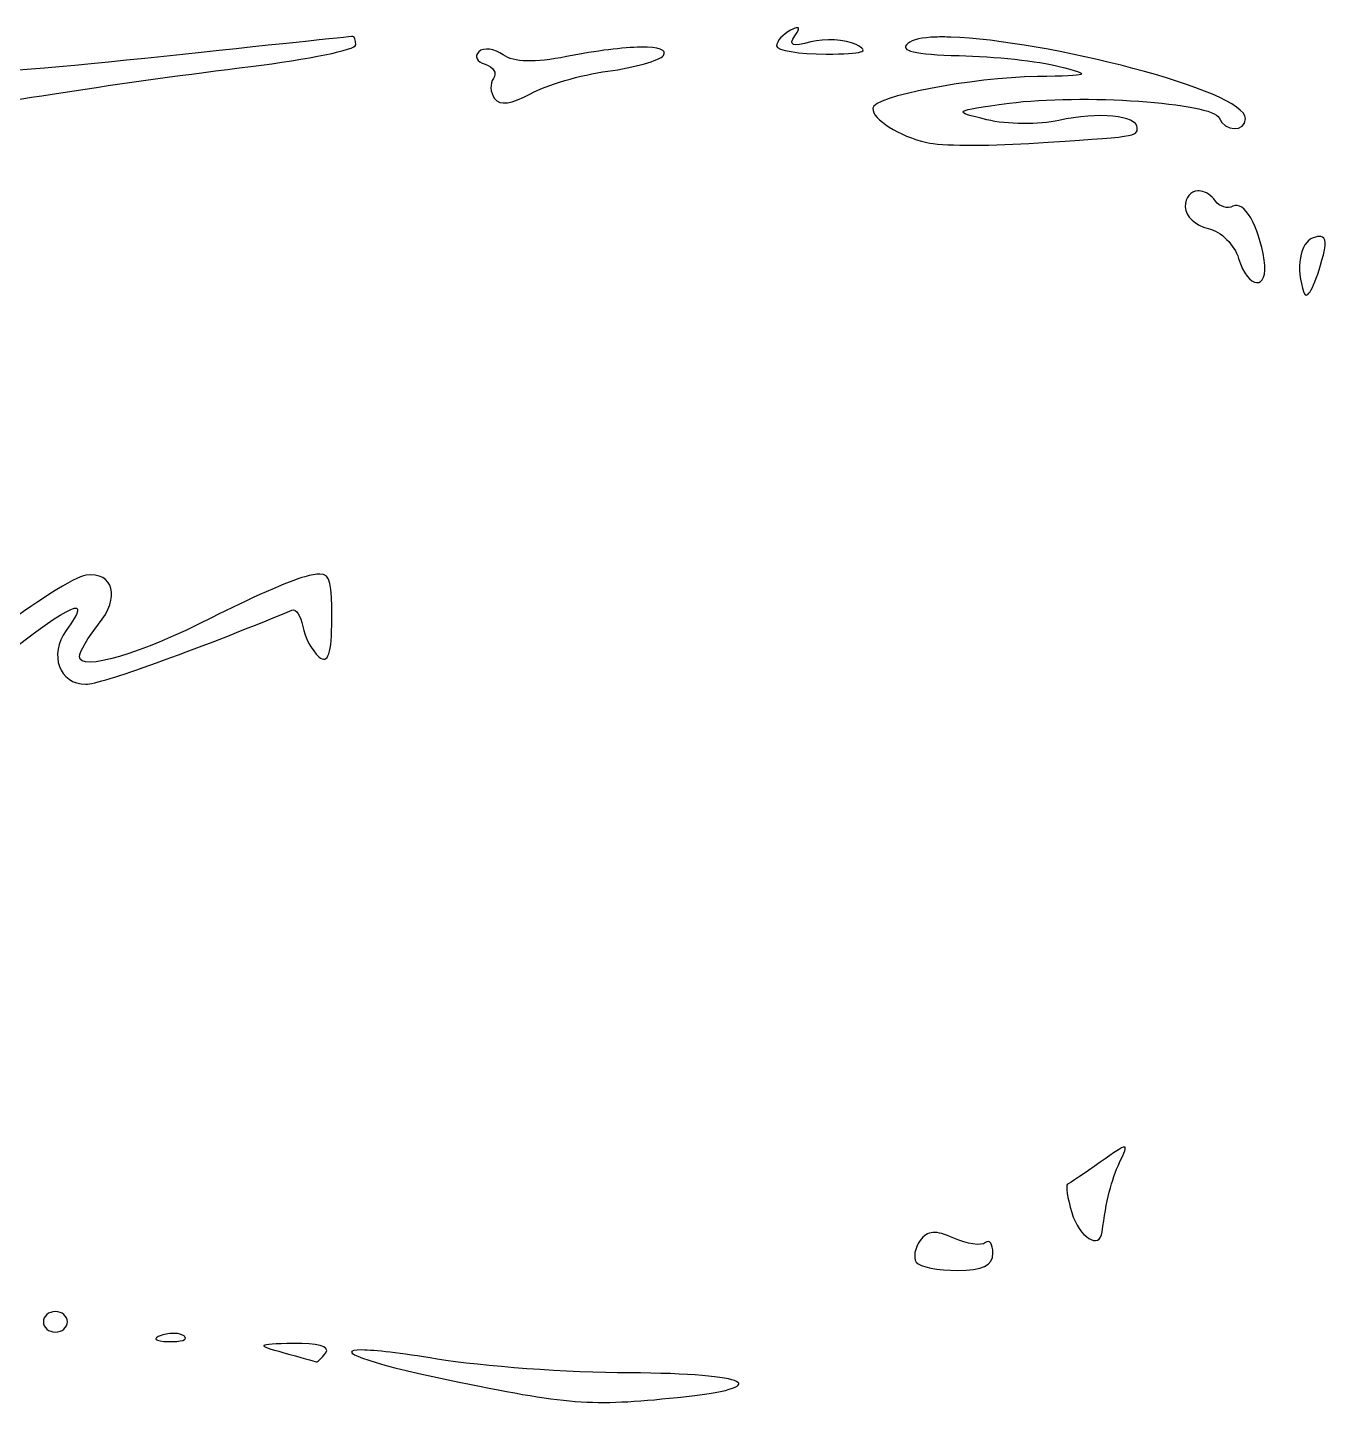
# Model space of a CAD drawing. Extents: x 26 to 243, y 4 to 296.
# Drawn here: x 193.99 to 223.86, y 3.93 to 35.63 of the extents above; entities that cross this region are included whole.
import ezdxf

# ---------------------------------------------------------------- set-up
doc = ezdxf.new("R2010")
doc.units = 0
doc.layers.add('Layer_1', color=7, linetype='CONTINUOUS')

msp = doc.modelspace()

# ---------------------------------------------------------------- linework, layer by layer
at = {"layer": 'Layer_1', "color": 7}
for points in [[(211.695329, 35.632209), (211.695329, 35.632209)], [(214.880252, 35.416134), (214.880252, 35.416134)], [(208.093688, 35.182417), (208.093688, 35.182417)], [(220.902829, 31.878983), (220.902829, 31.878983)], [(223.73277, 30.830573), (223.73277, 30.830573)], [(200.706855, 23.068911), (200.706855, 23.068911)], [(219.215008, 9.893776), (219.215008, 9.893212)], [(219.215008, 9.893776), (219.215008, 9.893776)], [(214.81135, 7.92759), (214.81135, 7.92759)], [(194.625846, 6.11022), (194.625846, 6.11022)], [(197.36759, 5.608062), (197.36759, 5.608062)], [(200.102721, 5.377092), (200.102721, 5.377092)], [(201.674786, 5.226611), (201.674786, 5.226611)]]:
    msp.add_lwpolyline(points, dxfattribs=at)
for points in [[(211.534375, 35.57378), (211.358833, 35.480985), (211.215221, 35.319605), (211.215221, 35.21494)], [(211.695329, 35.632209), (211.665953, 35.634466), (211.612172, 35.614908), (211.534375, 35.57378)], [(211.638004, 35.444246), (211.725564, 35.565426), (211.744292, 35.628644), (211.695329, 35.632209)], [(201.469185, 35.430465), (201.431169, 35.428771), (199.474153, 35.22199), (197.120645, 34.971303)], [(199.118801, 34.739791), (200.449394, 34.902816), (201.538086, 35.125696), (201.538086, 35.234783)], [(201.538086, 35.234783), (201.538086, 35.343893), (201.5072, 35.432723), (201.469185, 35.430465)], [(211.215221, 35.21494), (211.215221, 35.110298), (211.729001, 35.02477), (212.357341, 35.02477)], [(212.00401, 35.303685), (211.576725, 35.187717), (211.479734, 35.225219), (211.638004, 35.444246)], [(213.04305, 35.243052), (212.791816, 35.363324), (212.324106, 35.39059), (212.00401, 35.303685)], [(212.357341, 35.02477), (213.201919, 35.02477), (213.380757, 35.081418), (213.04305, 35.243052)], [(214.232022, 35.270611), (214.030487, 35.098241), (214.389022, 35.013284), (215.412726, 34.990593)], [(214.880252, 35.416134), (214.564567, 35.405607), (214.336147, 35.359664), (214.232022, 35.270611)], [(215.22366, 35.41503), (215.100411, 35.419052), (214.985481, 35.419642), (214.880252, 35.416134)], [(221.998094, 33.544204), (221.998094, 34.192477), (217.359972, 35.345361), (215.22366, 35.41503)], [(197.120645, 34.971303), (194.767141, 34.720636), (192.795184, 34.555138), (192.738485, 34.603641)], [(204.36527, 35.079891), (204.254893, 34.978514), (204.320857, 34.847738), (204.511893, 34.7894)], [(204.927508, 35.007131), (204.728541, 35.148381), (204.475647, 35.181271), (204.36527, 35.079891)], [(206.386024, 34.967996), (205.645896, 34.821215), (205.171686, 34.833819), (204.927508, 35.007131)], [(208.093688, 35.182417), (207.688191, 35.178155), (207.084425, 35.106491), (206.386024, 34.967996)], [(207.330808, 34.631203), (207.953136, 34.71631), (208.529084, 34.878159), (208.610731, 34.991146)], [(208.610731, 34.991146), (208.706246, 35.123286), (208.499185, 35.186676), (208.093688, 35.182417)], [(215.412726, 34.990593), (216.221265, 34.972757), (217.256185, 34.861454), (217.712397, 34.743098)], [(191.930404, 33.641218), (192.822085, 33.863107), (196.301546, 34.394627), (199.118801, 34.739791)], [(204.511893, 34.7894), (204.702929, 34.731062), (204.7891, 34.585889), (204.703164, 34.466941)], [(205.553138, 34.114163), (205.908512, 34.313325), (206.708451, 34.546071), (207.330808, 34.631203)], [(217.712397, 34.743098), (218.483708, 34.542992), (218.448986, 34.52664), (217.212994, 34.507731)], [(204.703164, 34.466941), (204.617312, 34.347993), (204.627774, 34.138271), (204.726867, 34.001164)], [(217.212994, 34.507731), (215.699238, 34.484589), (213.426698, 34.04678), (213.426698, 33.778471)], [(204.726867, 34.001164), (204.846967, 33.835489), (205.123144, 33.873185), (205.553138, 34.114163)], [(216.56642, 33.894228), (218.213977, 34.116777), (221.25677, 33.90546), (221.391757, 33.559089)], [(213.426698, 33.778471), (213.426698, 33.521375), (214.027281, 33.140762), (214.67134, 32.989133)], [(216.052135, 33.513888), (215.247801, 33.707207), (215.262751, 33.718124), (216.56642, 33.894228)], [(219.509357, 33.327026), (219.509357, 33.615031), (218.611103, 33.701857), (217.711294, 33.50066)], [(217.711294, 33.50066), (217.254432, 33.398422), (216.50767, 33.404417), (216.052135, 33.513888)], [(217.021173, 32.972044), (219.534362, 33.130484), (219.509357, 33.127201), (219.509357, 33.327026)], [(221.391757, 33.559089), (221.517345, 33.236797), (221.998094, 33.224904), (221.998094, 33.544204)], [(214.67134, 32.989133), (214.975463, 32.91762), (216.032746, 32.909721), (217.021173, 32.972044)], [(220.902829, 31.878983), (220.743405, 31.869278), (220.615645, 31.739715), (220.615645, 31.50912)], [(220.972834, 31.875676), (220.949049, 31.879234), (220.925604, 31.880372), (220.902829, 31.878983)], [(221.309627, 31.64582), (221.209593, 31.784264), (221.087007, 31.858607), (220.972834, 31.875676)], [(220.615645, 31.50912), (220.615645, 31.301847), (220.853559, 31.079278), (221.144812, 31.014127)], [(221.711464, 31.526205), (221.585846, 31.459804), (221.405159, 31.513618), (221.309627, 31.64582)], [(222.430247, 30.289829), (222.306746, 31.083139), (221.96981, 31.662773), (221.711464, 31.526205)], [(221.144812, 31.014127), (221.436065, 30.948979), (221.749741, 30.639644), (221.841548, 30.326761)], [(223.560239, 30.803011), (223.25304, 30.702179), (223.148866, 30.089147), (223.345265, 29.54073)], [(223.73277, 30.830573), (223.68983, 30.836556), (223.632451, 30.826718), (223.560239, 30.803011)], [(223.759779, 30.283767), (223.862796, 30.651198), (223.861588, 30.81264), (223.73277, 30.830573)], [(221.841548, 30.326761), (222.052594, 29.607537), (222.541217, 29.576851), (222.430247, 30.289829)], [(223.345265, 29.54073), (223.414212, 29.348167), (223.581753, 29.648779), (223.759779, 30.283767)], [(195.32589, 23.043554), (195.083913, 23.013189), (194.129841, 22.409609), (193.205365, 21.702448)], [(195.618585, 21.912461), (196.124074, 22.529714), (195.969921, 23.124405), (195.32589, 23.043554)], [(200.362896, 23.006622), (200.02073, 22.91766), (199.056687, 22.493031), (198.220322, 22.063495)], [(200.706855, 23.068911), (200.621135, 23.069476), (200.509039, 23.044637), (200.362896, 23.006622)], [(200.985216, 22.040894), (200.985216, 22.835457), (200.964024, 23.06702), (200.706855, 23.068911)], [(193.36687, 21.120915), (195.022865, 22.421801), (195.503665, 22.62913), (194.877752, 21.7719)], [(195.32644, 20.534973), (195.671908, 20.534973), (197.73904, 21.277432), (200.066893, 22.237126)], [(200.066893, 22.237126), (200.162679, 22.27662), (200.275701, 22.108568), (200.317695, 21.863955)], [(198.220322, 22.063495), (196.614562, 21.23885), (195.178717, 20.815277), (195.178714, 21.166115)], [(195.178714, 21.166115), (195.178714, 21.281327), (195.376919, 21.617361), (195.618585, 21.912461)], [(200.689216, 21.166115), (200.899104, 20.986605), (200.985216, 21.240583), (200.985216, 22.040894)], [(194.877752, 21.7719), (194.469489, 21.212747), (194.715316, 20.534973), (195.32644, 20.534973)], [(200.317695, 21.863955), (200.359662, 21.619345), (200.526627, 21.305189), (200.689216, 21.166115)], [(219.215008, 9.893212), (219.158913, 9.893212), (218.991781, 9.776428), (218.657729, 9.541535)], [(219.105869, 9.539333), (219.216131, 9.775666), (219.271102, 9.893409), (219.215008, 9.893776)], [(218.657729, 9.541535), (218.289796, 9.282793), (217.95186, 9.05552), (217.906425, 9.037175)], [(218.70293, 7.943), (218.795752, 8.657361), (218.915369, 9.131296), (219.105869, 9.539333)], [(217.906425, 9.037175), (217.861015, 9.018549), (217.905576, 8.725037), (218.005643, 8.384536)], [(218.005643, 8.384536), (218.171392, 7.819697), (218.647727, 7.518058), (218.70293, 7.943)], [(214.81135, 7.92759), (214.690158, 7.918841), (214.599421, 7.85743), (214.515898, 7.741832)], [(215.290908, 7.79805), (215.084324, 7.892623), (214.932539, 7.936367), (214.81135, 7.92759)], [(214.515898, 7.741832), (214.393216, 7.572019), (214.35437, 7.348386), (214.429357, 7.244613)], [(216.01741, 7.694955), (215.921398, 7.612828), (215.594382, 7.659141), (215.290908, 7.79805)], [(216.191592, 7.450211), (216.191592, 7.667071), (216.11345, 7.777081), (216.01741, 7.694955)], [(215.378549, 7.056116), (215.953154, 7.056116), (216.191592, 7.171715), (216.191592, 7.450211)], [(214.429357, 7.244613), (214.504315, 7.140868), (214.931312, 7.056116), (215.378549, 7.056116)], [(194.625846, 6.11022), (194.473785, 6.11022), (194.349686, 6.003823), (194.349686, 5.873746)], [(194.902557, 5.873746), (194.902557, 6.003823), (194.777908, 6.11022), (194.625846, 6.11022)], [(194.349686, 5.873746), (194.349686, 5.743698), (194.473785, 5.637272), (194.625846, 5.637272)], [(194.625846, 5.637272), (194.777908, 5.637272), (194.902557, 5.743698), (194.902557, 5.873746)], [(197.062217, 5.562314), (196.84166, 5.48682), (196.907714, 5.430291), (197.229786, 5.419002)], [(197.36759, 5.608062), (197.271541, 5.611449), (197.162011, 5.596491), (197.062217, 5.562314)], [(197.229786, 5.419002), (197.521266, 5.408842), (197.684379, 5.464976), (197.592487, 5.543575)], [(197.592487, 5.543575), (197.546555, 5.582832), (197.463641, 5.604676), (197.36759, 5.608062)], [(200.846862, 5.164324), (200.948716, 5.305294), (200.648059, 5.390921), (200.102721, 5.377092)], [(200.102721, 5.377092), (199.242564, 5.354796), (199.229083, 5.342322), (199.878927, 5.164324)], [(199.878927, 5.164324), (200.259109, 5.060184), (200.594028, 4.964003), (200.623068, 4.951021)], [(200.623068, 4.951021), (200.652109, 4.938039), (200.752882, 5.034248), (200.846862, 5.164324)], [(201.674786, 5.226611), (201.022991, 5.233102), (201.716781, 4.943457), (203.658611, 4.54146)], [(203.406705, 5.017174), (202.545292, 5.159781), (201.971058, 5.223676), (201.674786, 5.226611)], [(207.828004, 4.699674), (206.421409, 4.704471), (204.431877, 4.847445), (203.406705, 5.017174)], [(203.658611, 4.54146), (206.440306, 3.965614), (206.923742, 3.928671), (208.934293, 4.135229)], [(208.934293, 4.135229), (211.242899, 4.372381), (210.619521, 4.690078), (207.828004, 4.699674)]]:
    msp.add_open_spline(points, degree=3, dxfattribs=at)

doc.saveas('drawing.dxf')
